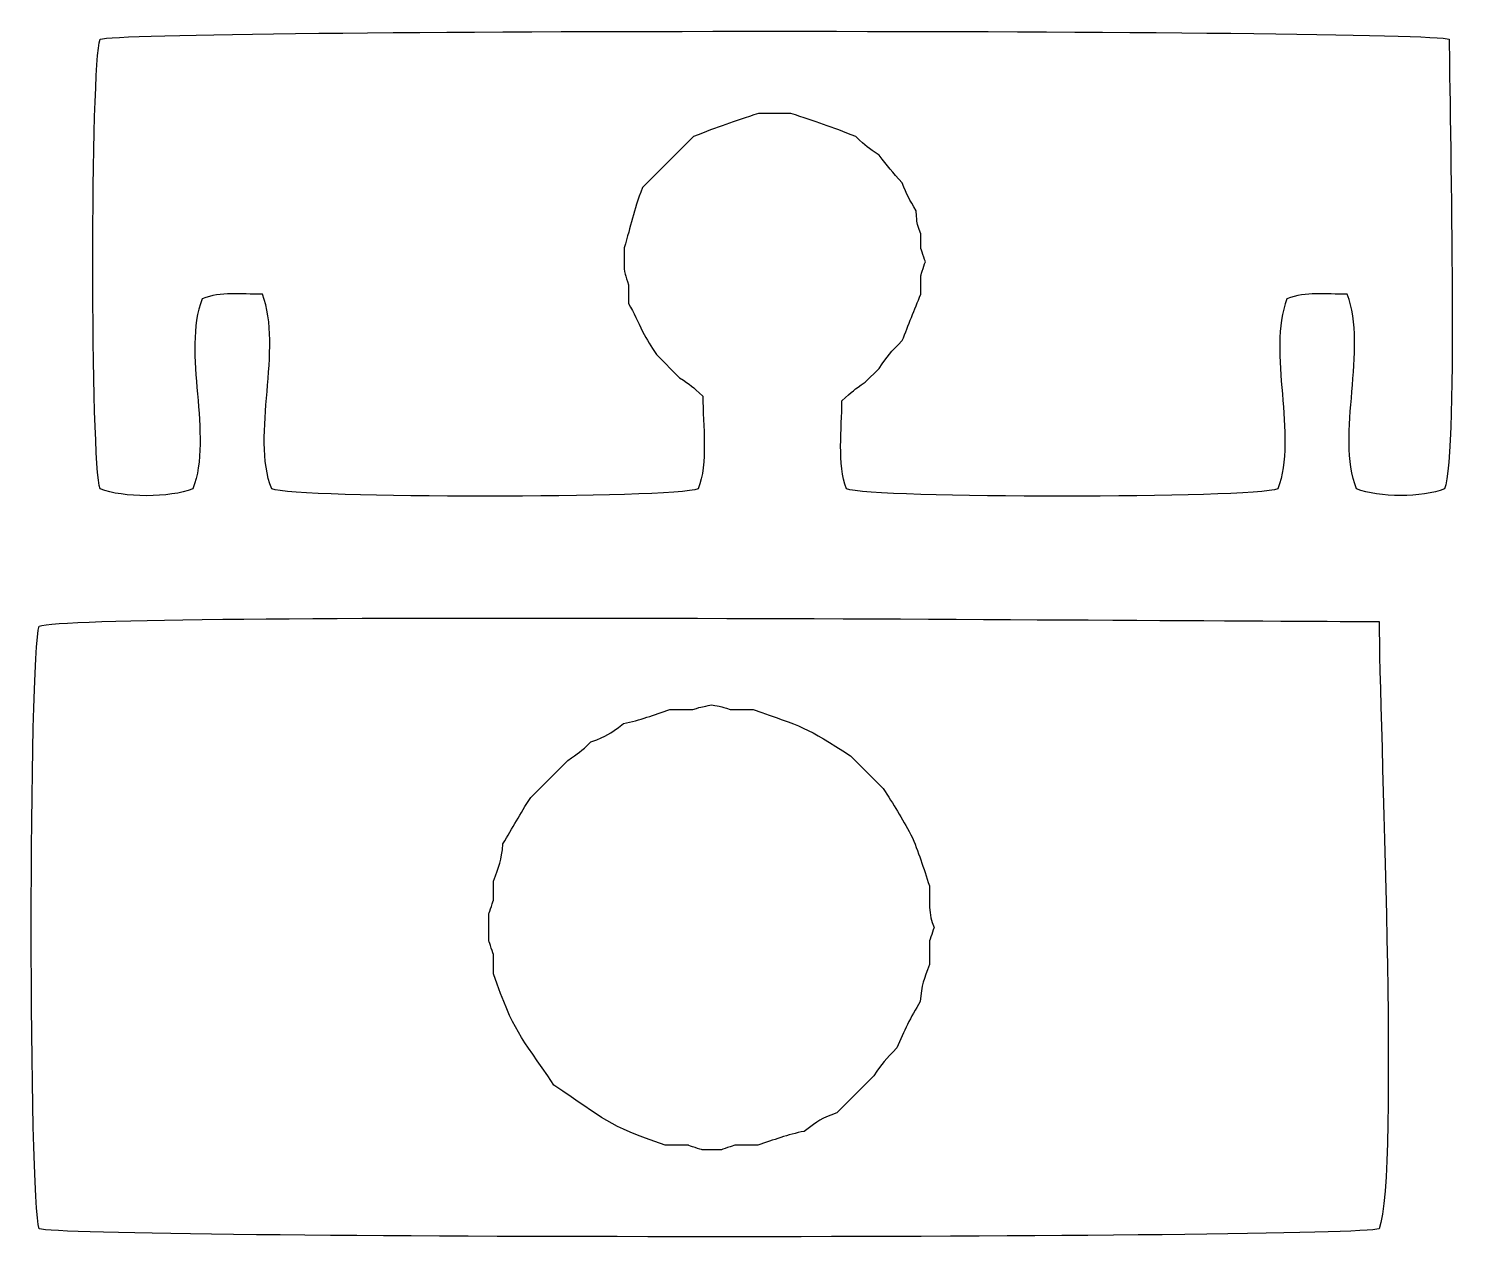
# Model space of a CAD drawing. Extents: x -149 to 150, y -212 to 234.
# Drawn here: x 87.44 to 113.55, y 31.99 to 54.11 of the extents above; entities that cross this region are included whole.
import ezdxf

# ---------------------------------------------------------------- set-up
doc = ezdxf.new("R2010")
doc.units = 0
doc.header["$MEASUREMENT"] = 0
doc.layers.add('EBENE_1', color=7, linetype='CONTINUOUS')

msp = doc.modelspace()

# ---------------------------------------------------------------- linework, layer by layer
at = {"layer": 'EBENE_1', "color": 250}
for points, knots in [([(113.3811, 53.9106), (112.8777, 54.1059), (89.2465, 54.1059), (88.7431, 53.9106), (88.7431, 53.9106), (88.5651, 53.4519), (88.5651, 46.1564), (88.7431, 45.6979), (88.7431, 45.6979), (89.1643, 45.5343), (90.0153, 45.5343), (90.4364, 45.6979), (90.4364, 45.6979), (90.8131, 46.6682), (90.2291, 48.1988), (90.6058, 49.1693), (90.6058, 49.1693), (90.9598, 49.3067), (91.2977, 49.2538), (91.7065, 49.2539), (91.7065, 49.2539), (92.0915, 48.2619), (91.4906, 46.6898), (91.8758, 45.6979), (91.8758, 45.6979), (92.3277, 45.5225), (99.2133, 45.5225), (99.6651, 45.6979), (99.6651, 45.6979), (99.8476, 46.1679), (99.7498, 46.8567), (99.7497, 47.3913), (99.7497, 47.3913), (99.5509, 47.5745), (99.5318, 47.591), (99.3265, 47.7298), (99.3265, 47.7298), (99.3265, 47.7298), (98.9031, 48.1533), (98.9031, 48.1533), (98.9031, 48.1533), (98.8009, 48.3062), (98.7335, 48.4187), (98.6491, 48.5766), (98.6491, 48.5766), (98.5663, 48.7546), (98.4952, 48.9111), (98.3951, 49.0845), (98.3951, 49.0845), (98.3951, 49.0845), (98.3951, 49.4232), (98.3951, 49.4232), (98.3951, 49.4232), (98.3338, 49.6083), (98.3105, 49.6311), (98.3105, 49.8465), (98.3105, 49.8465), (98.3105, 49.8465), (98.3105, 50.1005), (98.3105, 50.1005), (98.3105, 50.1005), (98.4455, 50.5169), (98.4724, 50.7604), (98.649, 51.2013), (98.649, 51.2013), (98.649, 51.2013), (99.5804, 52.1325), (99.5804, 52.1325), (99.5804, 52.1325), (100.0347, 52.3147), (100.3014, 52.4052), (100.7658, 52.5559), (100.7658, 52.5559), (100.7658, 52.5559), (101.0198, 52.5558), (101.0198, 52.5558), (101.0198, 52.5558), (101.0198, 52.5558), (101.1045, 52.5558), (101.1045, 52.5558), (101.1045, 52.5558), (101.1045, 52.5558), (101.3585, 52.5558), (101.3585, 52.5558), (101.3585, 52.5558), (101.8228, 52.4053), (102.0895, 52.3148), (102.5438, 52.1326), (102.5438, 52.1326), (102.7427, 51.9493), (102.7617, 51.9326), (102.9671, 51.7938), (102.9671, 51.7938), (103.128, 51.5955), (103.2085, 51.4829), (103.3905, 51.2859), (103.3905, 51.2859), (103.4816, 51.0585), (103.5173, 50.9903), (103.6445, 50.7778), (103.6445, 50.7778), (103.6673, 50.4871), (103.6414, 50.6253), (103.7291, 50.3545), (103.7291, 50.3545), (103.7291, 50.3545), (103.729, 50.1005), (103.729, 50.1005), (103.729, 50.1005), (103.7315, 50.0954), (103.8087, 49.8608), (103.8138, 49.8465), (103.8138, 49.8465), (103.8115, 49.8414), (103.7341, 49.6067), (103.7291, 49.5925), (103.7291, 49.5925), (103.7291, 49.5925), (103.7291, 49.2538), (103.7291, 49.2538), (103.7291, 49.2538), (103.616, 48.9717), (103.5037, 48.6894), (103.3905, 48.4073), (103.3905, 48.4073), (103.1726, 48.1845), (103.1279, 48.1371), (102.9671, 47.8993), (102.9671, 47.8993), (102.9671, 47.8993), (102.713, 47.6453), (102.713, 47.6453), (102.713, 47.6453), (102.5068, 47.5073), (102.4881, 47.4897), (102.2898, 47.3065), (102.2898, 47.3065), (102.2898, 46.7948), (102.2001, 46.147), (102.3745, 45.6979), (102.3745, 45.6979), (102.8276, 45.522), (109.7953, 45.522), (110.2485, 45.6979), (110.2485, 45.6979), (110.6252, 46.6682), (110.041, 48.1988), (110.4177, 49.1692), (110.4177, 49.1692), (110.7719, 49.3067), (111.1096, 49.2538), (111.5184, 49.2539), (111.5184, 49.2539), (111.9035, 48.2619), (111.3027, 46.6898), (111.6878, 45.6979), (111.6878, 45.6979), (112.0952, 45.5397), (112.8891, 45.5398), (113.2965, 45.6979), (113.2965, 45.6979), (113.5481, 46.3461), (113.3811, 52.6708), (113.3811, 53.9106)], [0, 0, 0, 0, 0.0238095, 0.0238095, 0.0238095, 0.0238095, 0.047619, 0.047619, 0.047619, 0.047619, 0.0714286, 0.0714286, 0.0714286, 0.0714286, 0.0952381, 0.0952381, 0.0952381, 0.0952381, 0.1190476, 0.1190476, 0.1190476, 0.1190476, 0.1428571, 0.1428571, 0.1428571, 0.1428571, 0.1666667, 0.1666667, 0.1666667, 0.1666667, 0.1904762, 0.1904762, 0.1904762, 0.1904762, 0.2142857, 0.2142857, 0.2142857, 0.2142857, 0.2380952, 0.2380952, 0.2380952, 0.2380952, 0.2619048, 0.2619048, 0.2619048, 0.2619048, 0.2857143, 0.2857143, 0.2857143, 0.2857143, 0.3095238, 0.3095238, 0.3095238, 0.3095238, 0.3333333, 0.3333333, 0.3333333, 0.3333333, 0.3571429, 0.3571429, 0.3571429, 0.3571429, 0.3809524, 0.3809524, 0.3809524, 0.3809524, 0.4047619, 0.4047619, 0.4047619, 0.4047619, 0.4285714, 0.4285714, 0.4285714, 0.4285714, 0.452381, 0.452381, 0.452381, 0.452381, 0.4761905, 0.4761905, 0.4761905, 0.4761905, 0.5, 0.5, 0.5, 0.5, 0.5238095, 0.5238095, 0.5238095, 0.5238095, 0.547619, 0.547619, 0.547619, 0.547619, 0.5714286, 0.5714286, 0.5714286, 0.5714286, 0.5952381, 0.5952381, 0.5952381, 0.5952381, 0.6190476, 0.6190476, 0.6190476, 0.6190476, 0.6428571, 0.6428571, 0.6428571, 0.6428571, 0.6666667, 0.6666667, 0.6666667, 0.6666667, 0.6904762, 0.6904762, 0.6904762, 0.6904762, 0.7142857, 0.7142857, 0.7142857, 0.7142857, 0.7380952, 0.7380952, 0.7380952, 0.7380952, 0.7619048, 0.7619048, 0.7619048, 0.7619048, 0.7857143, 0.7857143, 0.7857143, 0.7857143, 0.8095238, 0.8095238, 0.8095238, 0.8095238, 0.8333333, 0.8333333, 0.8333333, 0.8333333, 0.8571429, 0.8571429, 0.8571429, 0.8571429, 0.8809524, 0.8809524, 0.8809524, 0.8809524, 0.9047619, 0.9047619, 0.9047619, 0.9047619, 0.9285714, 0.9285714, 0.9285714, 0.9285714, 0.952381, 0.952381, 0.952381, 0.952381, 1, 1, 1, 1]), ([(112.1004, 43.2779), (109.4011, 43.2779), (88.331, 43.4646), (87.6318, 43.1933), (87.6318, 43.1933), (87.4367, 42.6905), (87.4367, 32.6891), (87.6318, 32.1866), (87.6318, 32.1866), (88.1341, 31.9915), (111.5982, 31.9915), (112.1004, 32.1865), (112.1004, 32.1865), (112.4778, 33.1585), (112.1005, 41.6114), (112.1004, 43.2779)], [0, 0, 0, 0, 0.2, 0.2, 0.2, 0.2, 0.4, 0.4, 0.4, 0.4, 0.6, 0.6, 0.6, 0.6, 1, 1, 1, 1]), ([(103.8878, 38.4519), (103.7748, 38.7785), (103.6961, 39.0674), (103.5492, 39.3833), (103.5492, 39.3833), (103.386, 39.6882), (103.2337, 39.9355), (103.0412, 40.2298), (103.0412, 40.2298), (103.0412, 40.2298), (102.4484, 40.8225), (102.4484, 40.8225), (102.4484, 40.8225), (101.6485, 41.3458), (101.5374, 41.3692), (100.6705, 41.6692), (100.6705, 41.6692), (100.6705, 41.6692), (100.2472, 41.6693), (100.2472, 41.6693), (100.2472, 41.6693), (100.039, 41.7441), (100.102, 41.7165), (99.9085, 41.7538), (99.9085, 41.7538), (99.7266, 41.7157), (99.7629, 41.7331), (99.5698, 41.6693), (99.5698, 41.6693), (99.5698, 41.6693), (99.1465, 41.6692), (99.1465, 41.6692), (99.1465, 41.6692), (98.8634, 41.5713), (98.6001, 41.472), (98.2998, 41.4152), (98.2998, 41.4152), (98.0199, 41.1943), (98.0223, 41.203), (97.7072, 41.0765), (97.7072, 41.0765), (97.5081, 40.8933), (97.4892, 40.8767), (97.2838, 40.7379), (97.2838, 40.7379), (97.2838, 40.7379), (96.6065, 40.0606), (96.6065, 40.0606), (96.6065, 40.0606), (96.4103, 39.7604), (96.2765, 39.5111), (96.0985, 39.2138), (96.0985, 39.2138), (96.0745, 38.9012), (96.025, 38.8136), (95.9292, 38.5366), (95.9292, 38.5366), (95.9292, 38.5366), (95.9292, 38.1979), (95.9292, 38.1979), (95.9292, 38.1979), (95.9268, 38.1928), (95.8496, 37.9581), (95.8445, 37.9439), (95.8445, 37.9439), (95.8445, 37.9439), (95.8445, 37.6899), (95.8445, 37.6899), (95.8445, 37.6899), (95.8445, 37.6899), (95.8445, 37.4359), (95.8445, 37.4359), (95.8445, 37.4359), (95.8468, 37.4308), (95.9241, 37.196), (95.9292, 37.1819), (95.9292, 37.1819), (95.9292, 37.1819), (95.9292, 36.8433), (95.9292, 36.8433), (95.9292, 36.8433), (96.3023, 35.7649), (96.3949, 35.7508), (97.0298, 34.8113), (97.0298, 34.8113), (97.9694, 34.1762), (97.9835, 34.0837), (99.0618, 33.7105), (99.0618, 33.7105), (99.0618, 33.7105), (99.4852, 33.7106), (99.4852, 33.7106), (99.4852, 33.7106), (99.4903, 33.7082), (99.725, 33.6309), (99.7392, 33.6258), (99.7392, 33.6258), (99.7392, 33.6258), (100.0778, 33.6259), (100.0778, 33.6259), (100.0778, 33.6259), (100.083, 33.6283), (100.3177, 33.7054), (100.3318, 33.7106), (100.3318, 33.7106), (100.3318, 33.7106), (100.7552, 33.7105), (100.7552, 33.7105), (100.7552, 33.7105), (101.0382, 33.8085), (101.3014, 33.9078), (101.6018, 33.9645), (101.6018, 33.9645), (101.8818, 34.1854), (101.8792, 34.1768), (102.1945, 34.3032), (102.1945, 34.3032), (102.1945, 34.3032), (102.8718, 34.9805), (102.8718, 34.9805), (102.8718, 34.9805), (103.0326, 35.2184), (103.0773, 35.2658), (103.2952, 35.4886), (103.2952, 35.4886), (103.4192, 35.7979), (103.5452, 36.0459), (103.7185, 36.3352), (103.7185, 36.3352), (103.7425, 36.648), (103.792, 36.7355), (103.8878, 37.0126), (103.8878, 37.0126), (103.8878, 37.0126), (103.8878, 37.4359), (103.8878, 37.4359), (103.8878, 37.4359), (103.8902, 37.441), (103.9674, 37.6758), (103.9725, 37.6899), (103.9725, 37.6899), (103.8677, 37.9202), (103.8878, 38.1769), (103.8878, 38.4519)], [0, 0, 0, 0, 0.027027, 0.027027, 0.027027, 0.027027, 0.0540541, 0.0540541, 0.0540541, 0.0540541, 0.0810811, 0.0810811, 0.0810811, 0.0810811, 0.1081081, 0.1081081, 0.1081081, 0.1081081, 0.1351351, 0.1351351, 0.1351351, 0.1351351, 0.1621622, 0.1621622, 0.1621622, 0.1621622, 0.1891892, 0.1891892, 0.1891892, 0.1891892, 0.2162162, 0.2162162, 0.2162162, 0.2162162, 0.2432432, 0.2432432, 0.2432432, 0.2432432, 0.2702703, 0.2702703, 0.2702703, 0.2702703, 0.2972973, 0.2972973, 0.2972973, 0.2972973, 0.3243243, 0.3243243, 0.3243243, 0.3243243, 0.3513514, 0.3513514, 0.3513514, 0.3513514, 0.3783784, 0.3783784, 0.3783784, 0.3783784, 0.4054054, 0.4054054, 0.4054054, 0.4054054, 0.4324324, 0.4324324, 0.4324324, 0.4324324, 0.4594595, 0.4594595, 0.4594595, 0.4594595, 0.4864865, 0.4864865, 0.4864865, 0.4864865, 0.5135135, 0.5135135, 0.5135135, 0.5135135, 0.5405405, 0.5405405, 0.5405405, 0.5405405, 0.5675676, 0.5675676, 0.5675676, 0.5675676, 0.5945946, 0.5945946, 0.5945946, 0.5945946, 0.6216216, 0.6216216, 0.6216216, 0.6216216, 0.6486486, 0.6486486, 0.6486486, 0.6486486, 0.6756757, 0.6756757, 0.6756757, 0.6756757, 0.7027027, 0.7027027, 0.7027027, 0.7027027, 0.7297297, 0.7297297, 0.7297297, 0.7297297, 0.7567568, 0.7567568, 0.7567568, 0.7567568, 0.7837838, 0.7837838, 0.7837838, 0.7837838, 0.8108108, 0.8108108, 0.8108108, 0.8108108, 0.8378378, 0.8378378, 0.8378378, 0.8378378, 0.8648649, 0.8648649, 0.8648649, 0.8648649, 0.8918919, 0.8918919, 0.8918919, 0.8918919, 0.9189189, 0.9189189, 0.9189189, 0.9189189, 0.9459459, 0.9459459, 0.9459459, 0.9459459, 1, 1, 1, 1])]:
    msp.add_open_spline(points, degree=3, knots=knots, dxfattribs=at)

doc.saveas('drawing.dxf')
